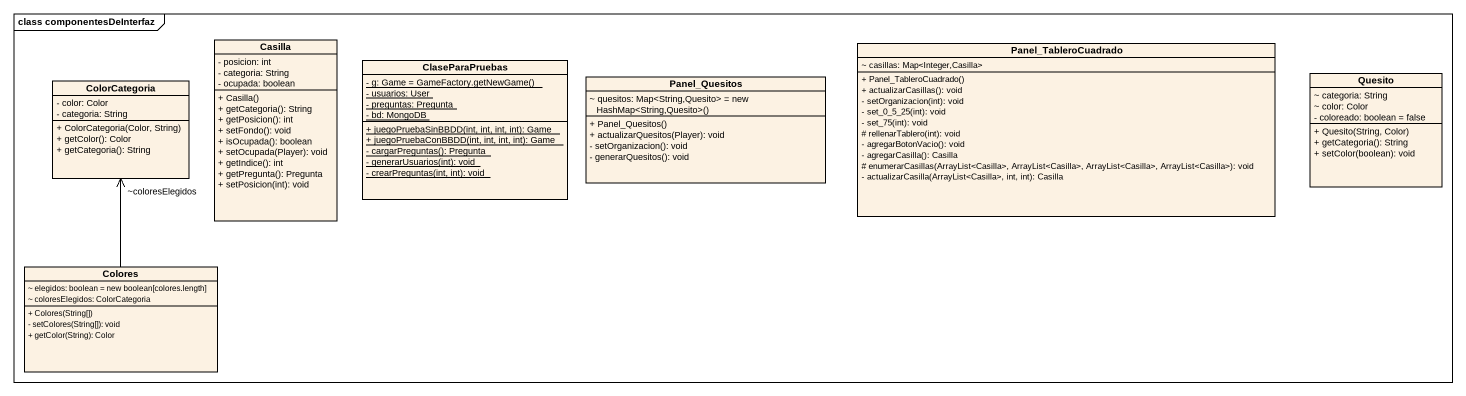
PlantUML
@startuml
mainframe class componentesDeInterfaz
hide circle
hide empty members
skinparam classAttributeIconSize 0
class Casilla {
  - posicion: int
  - categoria: String
  - ocupada: boolean
  + Casilla()
  + getCategoria(): String
  + getPosicion(): int
  + setFondo(): void
  + isOcupada(): boolean
  + setOcupada(Player): void
  + getIndice(): int
  + getPregunta(): Pregunta
  + setPosicion(int): void
}
class ClaseParaPruebas {
  {static} {field} - g: Game = GameFactory.getNewGame()
  {static} - usuarios: User
  {static} - preguntas: Pregunta
  {static} - bd: MongoDB
  {static} + juegoPruebaSinBBDD(int, int, int, int): Game
  {static} + juegoPruebaConBBDD(int, int, int, int): Game
  {static} - cargarPreguntas(): Pregunta
  {static} - generarUsuarios(int): void
  {static} - crearPreguntas(int, int): void
}
class Panel_TableroCuadrado {
  ~ casillas: Map<Integer,Casilla>
  + Panel_TableroCuadrado()
  + actualizarCasillas(): void
  - setOrganizacion(int): void
  - set_0_5_25(int): void
  - set_75(int): void
  # rellenarTablero(int): void
  - agregarBotonVacio(): void
  - agregarCasilla(): Casilla
  # enumerarCasillas(ArrayList<Casilla>, ArrayList<Casilla>, ArrayList<Casilla>, ArrayList<Casilla>): void
  - actualizarCasilla(ArrayList<Casilla>, int, int): Casilla
}
class ColorCategoria {
  - color: Color
  - categoria: String
  + ColorCategoria(Color, String)
  + getColor(): Color
  + getCategoria(): String
}
class Panel_Quesitos {
  {field} ~ quesitos: Map<String,Quesito> = new HashMap<String,Quesito>()
  + Panel_Quesitos()
  + actualizarQuesitos(Player): void
  - setOrganizacion(): void
  - generarQuesitos(): void
}
class Quesito {
  ~ categoria: String
  ~ color: Color
  - coloreado: boolean = false
  + Quesito(String, Color)
  + getCategoria(): String
  + setColor(boolean): void
}
class Colores {
  ~ elegidos: boolean = new boolean[colores.length]
  ~ coloresElegidos: ColorCategoria
  + Colores(String[])
  - setColores(String[]): void
  + getColor(String): Color
}
Colores -up-> "~coloresElegidos" ColorCategoria
@enduml
